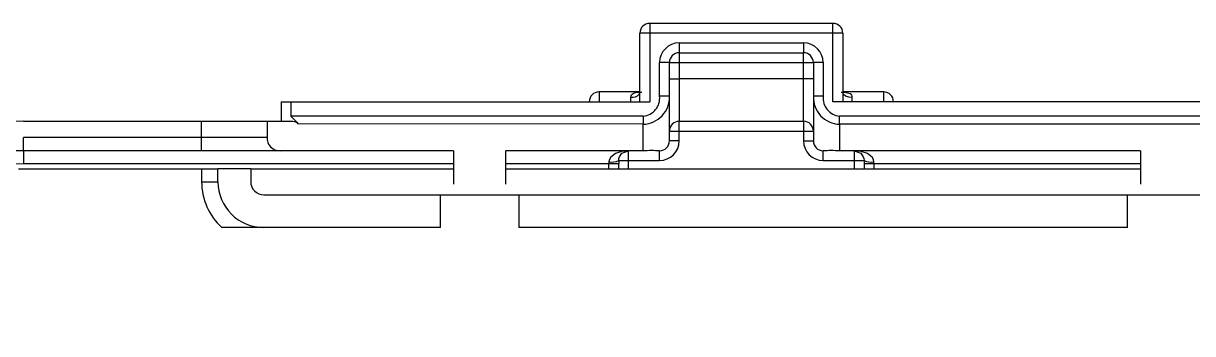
# Model space of a CAD drawing. Extents: x -3.1 to 16.8, y 0.7 to 10.7.
# Drawn here: x 9.98 to 11.767, y 10.225 to 10.7 of the extents above; entities that cross this region are included whole.
import ezdxf

# ---------------------------------------------------------------- set-up
doc = ezdxf.new("R2010")
doc.units = 0
doc.layers.get('0').update_dxf_attribs({"linetype": 'CONTINUOUS'})

msp = doc.modelspace()

# ---------------------------------------------------------------- linework, layer by layer
at = {"color": 7, "linetype": 'CONTINUOUS'}
for p, q in [((10.9371, 10.6999), (10.9371, 10.6849)), ((11.2171, 10.6999), (10.9371, 10.6999)), ((11.2171, 10.6955), (11.2171, 10.6999)), ((11.2171, 10.6849), (11.2171, 10.6955)), ((10.9221, 10.5799), (10.9221, 10.6849)), ((10.9265, 10.6849), (10.9221, 10.6849)), ((10.9371, 10.6849), (10.9265, 10.6849)), ((10.9371, 10.6849), (10.9371, 10.5799)), ((11.2171, 10.6849), (10.9371, 10.6849)), ((10.9821, 10.6699), (11.1721, 10.6699)), ((10.9821, 10.6699), (10.9821, 10.6549)), ((11.1721, 10.6699), (11.1721, 10.6549)), ((11.2171, 10.5799), (11.2171, 10.6849)), ((11.2321, 10.6849), (11.2171, 10.6849)), ((11.2321, 10.6849), (11.2321, 10.5799)), ((10.9821, 10.6549), (11.1721, 10.6549)), ((10.9821, 10.6549), (10.9821, 10.6399)), ((11.1721, 10.6505), (11.1721, 10.6549)), ((10.9521, 10.5882), (10.9521, 10.6399)), ((10.9671, 10.6399), (10.9521, 10.6399)), ((10.9671, 10.5882), (10.9671, 10.6399)), ((10.9671, 10.6399), (10.9715, 10.6399)), ((10.9715, 10.6399), (10.9821, 10.6399)), ((10.9821, 10.6399), (10.9821, 10.6149)), ((10.9821, 10.6399), (11.1721, 10.6399)), ((11.1721, 10.6399), (11.1721, 10.6505)), ((11.1721, 10.6399), (11.1871, 10.6399)), ((11.1721, 10.6149), (11.1721, 10.6399)), ((11.1871, 10.6399), (11.1871, 10.5882)), ((11.2021, 10.6399), (11.1871, 10.6399)), ((11.2021, 10.6399), (11.2021, 10.5882)), ((10.9671, 10.6149), (10.9821, 10.6149)), ((10.9821, 10.6149), (10.9821, 10.5499)), ((11.1721, 10.6149), (10.9821, 10.6149)), ((11.1871, 10.6149), (11.1721, 10.6149)), ((11.1721, 10.5499), (11.1721, 10.6149)), ((10.8596, 10.5949), (10.8596, 10.5905)), ((10.9219, 10.5949), (10.8596, 10.5949)), ((10.8596, 10.5905), (10.8596, 10.5799)), ((10.9081, 10.5799), (10.9081, 10.5871)), ((10.9221, 10.5939), (10.9211, 10.5914)), ((10.9671, 10.5882), (10.9521, 10.5882)), ((10.9671, 10.5199), (10.9671, 10.5882)), ((11.1871, 10.5882), (11.1871, 10.5199)), ((11.2021, 10.5882), (11.1871, 10.5882)), ((11.2946, 10.5949), (11.2324, 10.5949)), ((11.2461, 10.5871), (11.2461, 10.5799)), ((11.2946, 10.5799), (11.2946, 10.5949)), ((10.3736, 10.5799), (10.3736, 10.5499)), ((10.3736, 10.5799), (10.3886, 10.5799)), ((10.3886, 10.5799), (10.3886, 10.5577)), ((10.3886, 10.5799), (10.9371, 10.5799)), ((12.0521, 10.5799), (11.2171, 10.5799)), ((9.9796, 10.5499), (10.2521, 10.5499)), ((10.2521, 10.5249), (10.2521, 10.5499)), ((10.2521, 10.5499), (10.3521, 10.5499)), ((10.3521, 10.5499), (10.3521, 10.5249)), ((10.3521, 10.5499), (10.3886, 10.5499)), ((10.9271, 10.5577), (10.3886, 10.5577)), ((10.9271, 10.5454), (10.3996, 10.5462)), ((10.9271, 10.5577), (10.9271, 10.5454)), ((10.9271, 10.5049), (10.9271, 10.5454)), ((10.9821, 10.5499), (11.1721, 10.5499)), ((10.9821, 10.5349), (10.9821, 10.5499)), ((11.1721, 10.5499), (11.1721, 10.5349)), ((12.0571, 10.5577), (11.2271, 10.5577)), ((11.2271, 10.5454), (11.2271, 10.5577)), ((11.2271, 10.5454), (11.2271, 10.5049)), ((12.0571, 10.5454), (11.2271, 10.5454)), ((10.9671, 10.5349), (10.9821, 10.5349)), ((10.9821, 10.5199), (10.9821, 10.5349)), ((10.9821, 10.5349), (11.1721, 10.5349)), ((11.1721, 10.5349), (11.1871, 10.5349)), ((11.1721, 10.5349), (11.1721, 10.5199)), ((10.2521, 10.5249), (9.9796, 10.5249)), ((9.9796, 10.5049), (9.9796, 10.5249)), ((10.2521, 10.5049), (10.2521, 10.5249)), ((10.3521, 10.5249), (10.2521, 10.5249)), ((10.9821, 10.5199), (10.9671, 10.5199)), ((11.1721, 10.5199), (11.1871, 10.5199)), ((10.2521, 10.5049), (9.9796, 10.5049)), ((9.9796, 10.5049), (9.9796, 10.4849)), ((10.3721, 10.5049), (10.2521, 10.5049)), ((10.6371, 10.5049), (10.3721, 10.5049)), ((10.6371, 10.5049), (10.6371, 10.4539)), ((10.9271, 10.5049), (10.7171, 10.5049)), ((10.7171, 10.4539), (10.7171, 10.5049)), ((10.9046, 10.4899), (10.9046, 10.5049)), ((10.9521, 10.4899), (10.9521, 10.5049)), ((11.2021, 10.4899), (11.2021, 10.5049)), ((11.6871, 10.5049), (11.2271, 10.5049)), ((11.2496, 10.5049), (11.2496, 10.5005)), ((11.2496, 10.5005), (11.2496, 10.4899)), ((11.6871, 10.5049), (11.6871, 10.4539)), ((9.9721, 10.4774), (10.2521, 10.4774)), ((10.6371, 10.4849), (9.9796, 10.4849)), ((10.2521, 10.4774), (10.2521, 10.4574)), ((10.2521, 10.4774), (10.2771, 10.4774)), ((10.2771, 10.4574), (10.2771, 10.4774)), ((10.3271, 10.4774), (10.2771, 10.4774)), ((10.3271, 10.4774), (10.3271, 10.4574)), ((10.3271, 10.4774), (10.6371, 10.4774)), ((10.8746, 10.4849), (10.7171, 10.4849)), ((10.7171, 10.4774), (11.6871, 10.4774)), ((10.8746, 10.4877), (10.8746, 10.4849)), ((10.8896, 10.4849), (10.8746, 10.4849)), ((10.8746, 10.4774), (10.8746, 10.4849)), ((10.8896, 10.4899), (10.8896, 10.4849)), ((10.8896, 10.4899), (10.894, 10.4899)), ((10.8896, 10.4774), (10.8896, 10.4849)), ((10.894, 10.4899), (10.9046, 10.4899)), ((10.9046, 10.4899), (10.9521, 10.4899)), ((10.9046, 10.4774), (10.9046, 10.4899)), ((11.2021, 10.4899), (11.2496, 10.4899)), ((11.2496, 10.4899), (11.2646, 10.4899)), ((11.2496, 10.4899), (11.2496, 10.4774)), ((11.2646, 10.4899), (11.2646, 10.4849)), ((11.2796, 10.4849), (11.2646, 10.4849)), ((11.2646, 10.4849), (11.2646, 10.4774)), ((11.2796, 10.4849), (11.2796, 10.4877)), ((11.6871, 10.4849), (11.2796, 10.4849)), ((11.2796, 10.4849), (11.2796, 10.4774)), ((10.2521, 10.4574), (10.2771, 10.4574)), ((10.3471, 10.4374), (10.6171, 10.4374)), ((10.6171, 10.3874), (10.6171, 10.4374)), ((10.6171, 10.4374), (10.7371, 10.4374)), ((10.7371, 10.4374), (11.6671, 10.4374)), ((10.7371, 10.4374), (10.7371, 10.3874)), ((11.6671, 10.3874), (11.6671, 10.4374)), ((11.6671, 10.4374), (11.7871, 10.4374)), ((10.3471, 10.3874), (10.2829, 10.3874)), ((10.6171, 10.3874), (10.3471, 10.3874)), ((11.6671, 10.3874), (10.7371, 10.3874))]:
    msp.add_line(p, q, dxfattribs=at)
for points in [[(10.9081, 10.5871), (10.9084, 10.5888), (10.909, 10.5903), (10.9101, 10.5916), (10.9116, 10.5926), (10.9154, 10.5939), (10.9204, 10.5945), (10.9247, 10.5946)], [(11.2298, 10.5946), (11.2344, 10.5945), (11.2395, 10.5937), (11.2432, 10.5923), (11.2454, 10.5901), (11.246, 10.5887), (11.2461, 10.5871)], [(11.2332, 10.5914), (11.2332, 10.5913), (11.2362, 10.5891), (11.2408, 10.5876), (11.2461, 10.5871)], [(10.9046, 10.5049), (10.8938, 10.5037), (10.8845, 10.5004), (10.8775, 10.495), (10.8754, 10.4914), (10.8746, 10.4877)], [(10.8896, 10.4899), (10.8899, 10.4929), (10.8909, 10.4958), (10.8946, 10.501), (10.9046, 10.5049)], [(11.2496, 10.5049), (11.2597, 10.501), (11.2634, 10.4958), (11.2643, 10.4929), (11.2646, 10.4899)], [(11.2796, 10.4877), (11.2789, 10.4914), (11.2768, 10.495), (11.2698, 10.5004), (11.2604, 10.5037), (11.2496, 10.5049)]]:
    msp.add_lwpolyline(points, dxfattribs=at)
for centre, radius, start, end in [((10.9371, 10.6849), 0.015, 90, 180), ((11.2171, 10.6849), 0.015, 0, 90), ((10.9821, 10.6399), 0.03, 90.0001, 179.9995), ((11.1721, 10.6399), 0.03, 0.0001, 89.9995), ((10.9821, 10.6399), 0.015, 90, 180), ((11.1721, 10.6399), 0.015, 0, 90), ((10.8596, 10.5799), 0.015, 90, 180), ((10.9106, 10.6015), 0.0146, 260.1484, 315.9886), ((10.9259, 10.5867), 0.0413, 271.7925, 2.0876), ((10.9245, 10.5854), 0.0278, 275.5445, 5.8047), ((11.2284, 10.5867), 0.0413, 177.8967, 268.2232), ((11.2298, 10.5854), 0.0278, 174.1942, 264.4567), ((11.2946, 10.5799), 0.015, 45, 90), ((11.2946, 10.5799), 0.015, 0, 45), ((9.9796, 10.2249), 0.325, 90, 180), ((9.9049, 10.0729), 0.6848, 43.7242, 45.0688), ((10.3893, 10.534), 0.0159, 50.075, 92.6964), ((10.9821, 10.5349), 0.015, 90, 179.9963), ((11.1721, 10.5349), 0.015, 0.0037, 90), ((10.3706, 10.524), 0.0185, 177.4147, 240.7969), ((10.9521, 10.5199), 0.015, 270, 360), ((10.9521, 10.5199), 0.03, 270.0005, 359.9999), ((11.2021, 10.5199), 0.03, 180.0005, 269.9999), ((11.2021, 10.5199), 0.015, 180, 270), ((9.9796, 10.2249), 0.28, 90, 180), ((10.3721, 10.5245), 0.0197, 237.9336, 270.0533), ((10.9396, 9.5067), 0.9983, 89.2826, 90.7174), ((11.2146, 9.5066), 0.9984, 89.2826, 90.7174), ((9.9796, 10.2249), 0.26, 90, 180), ((10.8783, 10.5156), 0.0281, 262.4879, 293.7723), ((11.276, 10.5156), 0.0281, 246.2276, 277.5121), ((10.3471, 10.4574), 0.095, 179.9949, 227.4621), ((10.3471, 10.4574), 0.07, 180, 270), ((10.3471, 10.4574), 0.02, 180, 270.0001)]:
    msp.add_arc(centre, radius, start, end, dxfattribs=at)

doc.saveas('drawing.dxf')
